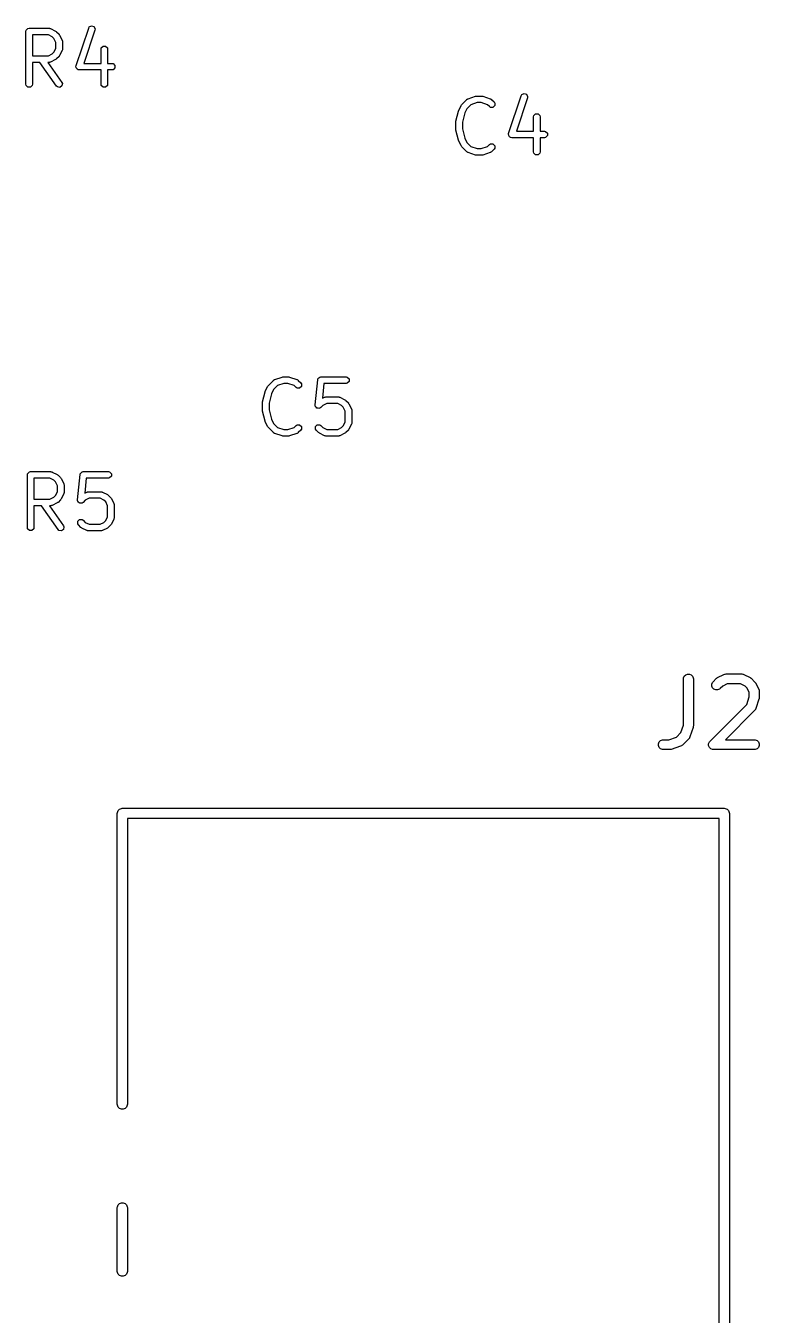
# Model space of a CAD drawing. Header units: inches. Extents: x 2.77 to 6.15, y -3.55 to -1.72.
# Drawn here: x 5.033 to 5.471, y -2.533 to -1.762 of the extents above; entities that cross this region are included whole.
import ezdxf

# ---------------------------------------------------------------- set-up
doc = ezdxf.new("R2010")
doc.units = ezdxf.units.IN
doc.header["$MEASUREMENT"] = 0
doc.layers.add('F.Silkscreen', color=41, linetype='CONTINUOUS', true_color=0xf2eda1)

msp = doc.modelspace()

# ---------------------------------------------------------------- linework, layer by layer
at = {"layer": 'F.Silkscreen', "linetype": 'CONTINUOUS'}
for p, q in [((5.03291, -1.76503), (5.03306, -1.76428)), ((5.03291, -1.79652), (5.03291, -1.76503)), ((5.03306, -1.76428), (5.03413, -1.76321)), ((5.03413, -1.76321), (5.03488, -1.76306)), ((5.03488, -1.76306), (5.04688, -1.76306)), ((5.04688, -1.76306), (5.04698, -1.76308)), ((5.04698, -1.76308), (5.04702, -1.76306)), ((5.04702, -1.76306), (5.04732, -1.76315)), ((5.04732, -1.76315), (5.04763, -1.76321)), ((5.04763, -1.76321), (5.04767, -1.76324)), ((5.04767, -1.76324), (5.04776, -1.76327)), ((5.04776, -1.76327), (5.05076, -1.76477)), ((5.05076, -1.76477), (5.05101, -1.76496)), ((5.05101, -1.76496), (5.05127, -1.76514)), ((5.05127, -1.76514), (5.05277, -1.76664)), ((5.05277, -1.76664), (5.05295, -1.7669)), ((5.06301, -1.7854), (5.07051, -1.76291)), ((5.07424, -1.76415), (5.06761, -1.78406)), ((5.07051, -1.76291), (5.07089, -1.76224)), ((5.07089, -1.76224), (5.07224, -1.76157)), ((5.07224, -1.76157), (5.07367, -1.76204)), ((5.07367, -1.76204), (5.07434, -1.76339)), ((5.07434, -1.76339), (5.07424, -1.76415)), ((5.04642, -1.767), (5.03685, -1.767)), ((5.03685, -1.767), (5.03685, -1.77956)), ((5.04871, -1.76815), (5.04642, -1.767)), ((5.04976, -1.76919), (5.04871, -1.76815)), ((5.05091, -1.77149), (5.04976, -1.76919)), ((5.05091, -1.77506), (5.05091, -1.77149)), ((5.05295, -1.7669), (5.05314, -1.76715)), ((5.05314, -1.76715), (5.05464, -1.77015)), ((5.05464, -1.77015), (5.05467, -1.77024)), ((5.05467, -1.77024), (5.0547, -1.77027)), ((5.0547, -1.77027), (5.05476, -1.77058)), ((5.05476, -1.77058), (5.05484, -1.77089)), ((5.05484, -1.77089), (5.05483, -1.77093)), ((5.05483, -1.77093), (5.05485, -1.77103)), ((5.05485, -1.77103), (5.05485, -1.77553)), ((5.07806, -1.77477), (5.07912, -1.77371)), ((5.07912, -1.77371), (5.08063, -1.77371)), ((5.08063, -1.77371), (5.08169, -1.77477)), ((5.03685, -1.77956), (5.04642, -1.77956)), ((5.04642, -1.77956), (5.04871, -1.77841)), ((5.05076, -1.78179), (5.04776, -1.78329)), ((5.04871, -1.77841), (5.04976, -1.77736)), ((5.04976, -1.77736), (5.05091, -1.77506)), ((5.05101, -1.78159), (5.05076, -1.78179)), ((5.05127, -1.78142), (5.05101, -1.78159)), ((5.05277, -1.77992), (5.05127, -1.78142)), ((5.05295, -1.77966), (5.05277, -1.77992)), ((5.05314, -1.77941), (5.05295, -1.77966)), ((5.05464, -1.77641), (5.05314, -1.77941)), ((5.05467, -1.77631), (5.05464, -1.77641)), ((5.0547, -1.77628), (5.05467, -1.77631)), ((5.05476, -1.77597), (5.0547, -1.77628)), ((5.05484, -1.77567), (5.05476, -1.77597)), ((5.05485, -1.77553), (5.05483, -1.77562)), ((5.05483, -1.77562), (5.05484, -1.77567)), ((5.07791, -1.77553), (5.07806, -1.77477)), ((5.07791, -1.78406), (5.07791, -1.77553)), ((5.08169, -1.77477), (5.08184, -1.77553)), ((5.08184, -1.77553), (5.08184, -1.78406)), ((5.04136, -1.78349), (5.03685, -1.78349)), ((5.03685, -1.78349), (5.03685, -1.79652)), ((5.05127, -1.79765), (5.04136, -1.78349)), ((5.04688, -1.78349), (5.04616, -1.78349)), ((5.04616, -1.78349), (5.05449, -1.7954)), ((5.04698, -1.78348), (5.04688, -1.78349)), ((5.04702, -1.78349), (5.04698, -1.78348)), ((5.04732, -1.78341), (5.04702, -1.78349)), ((5.04763, -1.78335), (5.04732, -1.78341)), ((5.04767, -1.78331), (5.04763, -1.78335)), ((5.04776, -1.78329), (5.04767, -1.78331)), ((5.06291, -1.78617), (5.06301, -1.7854)), ((5.06306, -1.78646), (5.06291, -1.78617)), ((5.06306, -1.78678), (5.06306, -1.78646)), ((5.06338, -1.7871), (5.06306, -1.78678)), ((5.06359, -1.78751), (5.06338, -1.7871)), ((5.0639, -1.78762), (5.06359, -1.78751)), ((5.06412, -1.78784), (5.0639, -1.78762)), ((5.06488, -1.78799), (5.06412, -1.78784)), ((5.07791, -1.78799), (5.06488, -1.78799)), ((5.06761, -1.78406), (5.07791, -1.78406)), ((5.07791, -1.79652), (5.07791, -1.78799)), ((5.08184, -1.78406), (5.08438, -1.78406)), ((5.08438, -1.78799), (5.08184, -1.78799)), ((5.08184, -1.78799), (5.08184, -1.79652)), ((5.08438, -1.78406), (5.08513, -1.78421)), ((5.08513, -1.78784), (5.08438, -1.78799)), ((5.08513, -1.78421), (5.08619, -1.78527)), ((5.08619, -1.78678), (5.08513, -1.78784)), ((5.08619, -1.78527), (5.08619, -1.78678)), ((5.03306, -1.79728), (5.03291, -1.79652)), ((5.03413, -1.79834), (5.03306, -1.79728)), ((5.0367, -1.79728), (5.03563, -1.79834)), ((5.03685, -1.79652), (5.0367, -1.79728)), ((5.05182, -1.79818), (5.05127, -1.79765)), ((5.05454, -1.79758), (5.0533, -1.79845)), ((5.05449, -1.7954), (5.0548, -1.7961)), ((5.0548, -1.7961), (5.05454, -1.79758)), ((5.07806, -1.79728), (5.07791, -1.79652)), ((5.07912, -1.79834), (5.07806, -1.79728)), ((5.08169, -1.79728), (5.08063, -1.79834)), ((5.08184, -1.79652), (5.08169, -1.79728)), ((5.03563, -1.79834), (5.03413, -1.79834)), ((5.0533, -1.79845), (5.05182, -1.79818)), ((5.08063, -1.79834), (5.07912, -1.79834)), ((5.29702, -1.80541), (5.29728, -1.80524)), ((5.29728, -1.80524), (5.29732, -1.80524)), ((5.29732, -1.80524), (5.29741, -1.80519)), ((5.29741, -1.80519), (5.30191, -1.80369)), ((5.30191, -1.80369), (5.30222, -1.80365)), ((5.30222, -1.80365), (5.30253, -1.80359)), ((5.30253, -1.80359), (5.30553, -1.80359)), ((5.30553, -1.80359), (5.30584, -1.80365)), ((5.30584, -1.80365), (5.30615, -1.80369)), ((5.30615, -1.80369), (5.31065, -1.80519)), ((5.31065, -1.80519), (5.31074, -1.80524)), ((5.31074, -1.80524), (5.31078, -1.80524)), ((5.31078, -1.80524), (5.31105, -1.80541)), ((5.32166, -1.82593), (5.32916, -1.80343)), ((5.33289, -1.80468), (5.32626, -1.82458)), ((5.32916, -1.80343), (5.32954, -1.80276)), ((5.32954, -1.80276), (5.33089, -1.80209)), ((5.33089, -1.80209), (5.33232, -1.80257)), ((5.33232, -1.80257), (5.33299, -1.80392)), ((5.33299, -1.80392), (5.33289, -1.80468)), ((5.29012, -1.81858), (5.29162, -1.81258)), ((5.29162, -1.81258), (5.29171, -1.81238)), ((5.29171, -1.81238), (5.29177, -1.81217)), ((5.29177, -1.81217), (5.29327, -1.80917)), ((5.29327, -1.80917), (5.29346, -1.80892)), ((5.29346, -1.80892), (5.29364, -1.80866)), ((5.29364, -1.80866), (5.29664, -1.80566)), ((5.29665, -1.81122), (5.29539, -1.81374)), ((5.29664, -1.80566), (5.29672, -1.80561)), ((5.29909, -1.80877), (5.29665, -1.81122)), ((5.29672, -1.80561), (5.29674, -1.80557)), ((5.29674, -1.80557), (5.29702, -1.80541)), ((5.30285, -1.80752), (5.29909, -1.80877)), ((5.30521, -1.80752), (5.30285, -1.80752)), ((5.30897, -1.80877), (5.30521, -1.80752)), ((5.31014, -1.80995), (5.30897, -1.80877)), ((5.31078, -1.81037), (5.31014, -1.80995)), ((5.31228, -1.81037), (5.31078, -1.81037)), ((5.31105, -1.80541), (5.31132, -1.80557)), ((5.31132, -1.80557), (5.31134, -1.80561)), ((5.31134, -1.80561), (5.31142, -1.80566)), ((5.31142, -1.80566), (5.31292, -1.80716)), ((5.31335, -1.80931), (5.31228, -1.81037)), ((5.31292, -1.80716), (5.31335, -1.8078)), ((5.31335, -1.8078), (5.31335, -1.80931)), ((5.29006, -1.81905), (5.29011, -1.81882)), ((5.29006, -1.82355), (5.29006, -1.81905)), ((5.29011, -1.81882), (5.29012, -1.81858)), ((5.29539, -1.81374), (5.294, -1.81929)), ((5.294, -1.81929), (5.294, -1.82331)), ((5.33656, -1.81605), (5.33671, -1.8153)), ((5.33656, -1.82458), (5.33656, -1.81605)), ((5.33671, -1.8153), (5.33777, -1.81423)), ((5.33777, -1.81423), (5.33928, -1.81423)), ((5.33928, -1.81423), (5.34035, -1.8153)), ((5.34035, -1.8153), (5.34049, -1.81605)), ((5.34049, -1.81605), (5.34049, -1.82458)), ((5.29011, -1.82379), (5.29006, -1.82355)), ((5.29012, -1.82403), (5.29011, -1.82379)), ((5.29162, -1.83003), (5.29012, -1.82403)), ((5.294, -1.82331), (5.29539, -1.82886)), ((5.32156, -1.82669), (5.32166, -1.82593)), ((5.32171, -1.82698), (5.32156, -1.82669)), ((5.32171, -1.82731), (5.32171, -1.82698)), ((5.32203, -1.82763), (5.32171, -1.82731)), ((5.32224, -1.82804), (5.32203, -1.82763)), ((5.32255, -1.82814), (5.32224, -1.82804)), ((5.32277, -1.82837), (5.32255, -1.82814)), ((5.32353, -1.82852), (5.32277, -1.82837)), ((5.32626, -1.82458), (5.33656, -1.82458)), ((5.34049, -1.82458), (5.34303, -1.82458)), ((5.34303, -1.82458), (5.34378, -1.82473)), ((5.34378, -1.82837), (5.34303, -1.82852)), ((5.34378, -1.82473), (5.34484, -1.8258)), ((5.34484, -1.82731), (5.34378, -1.82837)), ((5.34484, -1.8258), (5.34484, -1.82731)), ((5.29171, -1.83022), (5.29162, -1.83003)), ((5.29177, -1.83043), (5.29171, -1.83022)), ((5.29327, -1.83343), (5.29177, -1.83043)), ((5.29346, -1.83368), (5.29327, -1.83343)), ((5.29364, -1.83394), (5.29346, -1.83368)), ((5.29664, -1.83694), (5.29364, -1.83394)), ((5.29539, -1.82886), (5.29665, -1.83138)), ((5.29665, -1.83138), (5.29909, -1.83383)), ((5.29909, -1.83383), (5.30285, -1.83508)), ((5.30285, -1.83508), (5.30521, -1.83508)), ((5.30521, -1.83508), (5.30897, -1.83383)), ((5.30897, -1.83383), (5.31014, -1.83266)), ((5.31014, -1.83266), (5.31078, -1.83223)), ((5.31078, -1.83223), (5.31228, -1.83223)), ((5.31292, -1.83544), (5.31142, -1.83694)), ((5.31228, -1.83223), (5.31335, -1.8333)), ((5.31335, -1.8348), (5.31292, -1.83544)), ((5.31335, -1.8333), (5.31335, -1.8348)), ((5.33656, -1.82852), (5.32353, -1.82852)), ((5.33656, -1.83705), (5.33656, -1.82852)), ((5.34303, -1.82852), (5.34049, -1.82852)), ((5.34049, -1.82852), (5.34049, -1.83705)), ((5.29672, -1.837), (5.29664, -1.83694)), ((5.29674, -1.83704), (5.29672, -1.837)), ((5.29702, -1.83719), (5.29674, -1.83704)), ((5.29728, -1.83737), (5.29702, -1.83719)), ((5.29732, -1.83737), (5.29728, -1.83737)), ((5.29741, -1.83742), (5.29732, -1.83737)), ((5.30191, -1.83892), (5.29741, -1.83742)), ((5.30222, -1.83896), (5.30191, -1.83892)), ((5.30253, -1.83902), (5.30222, -1.83896)), ((5.30553, -1.83902), (5.30253, -1.83902)), ((5.30584, -1.83896), (5.30553, -1.83902)), ((5.30615, -1.83892), (5.30584, -1.83896)), ((5.31065, -1.83742), (5.30615, -1.83892)), ((5.31074, -1.83737), (5.31065, -1.83742)), ((5.31078, -1.83737), (5.31074, -1.83737)), ((5.31105, -1.83719), (5.31078, -1.83737)), ((5.31132, -1.83704), (5.31105, -1.83719)), ((5.31134, -1.837), (5.31132, -1.83704)), ((5.31142, -1.83694), (5.31134, -1.837)), ((5.33671, -1.8378), (5.33656, -1.83705)), ((5.33777, -1.83887), (5.33671, -1.8378)), ((5.33928, -1.83887), (5.33777, -1.83887)), ((5.34035, -1.8378), (5.33928, -1.83887)), ((5.34049, -1.83705), (5.34035, -1.8378)), ((5.17802, -1.97673), (5.18102, -1.97373)), ((5.18102, -1.97373), (5.1811, -1.97367)), ((5.1811, -1.97367), (5.18112, -1.97363)), ((5.18112, -1.97363), (5.1814, -1.97347)), ((5.1814, -1.97347), (5.18166, -1.9733)), ((5.18166, -1.9733), (5.18171, -1.9733)), ((5.18171, -1.9733), (5.18179, -1.97325)), ((5.18179, -1.97325), (5.18629, -1.97175)), ((5.18629, -1.97175), (5.1866, -1.97171)), ((5.1866, -1.97171), (5.18691, -1.97165)), ((5.18691, -1.97165), (5.18991, -1.97165)), ((5.18991, -1.97165), (5.19022, -1.97171)), ((5.19022, -1.97171), (5.19053, -1.97175)), ((5.19053, -1.97175), (5.19503, -1.97325)), ((5.19503, -1.97325), (5.19512, -1.9733)), ((5.19512, -1.9733), (5.19517, -1.9733)), ((5.19517, -1.9733), (5.19543, -1.97347)), ((5.19543, -1.97347), (5.1957, -1.97363)), ((5.1957, -1.97363), (5.19572, -1.97367)), ((5.19572, -1.97367), (5.1958, -1.97373)), ((5.1958, -1.97373), (5.1973, -1.97523)), ((5.20595, -1.98842), (5.20745, -1.97342)), ((5.20745, -1.97342), (5.20759, -1.97296)), ((5.20759, -1.97286), (5.20763, -1.97282)), ((5.20759, -1.97296), (5.20759, -1.97286)), ((5.20763, -1.97282), (5.20768, -1.97269)), ((5.20768, -1.97269), (5.20819, -1.97227)), ((5.20819, -1.97227), (5.20866, -1.9718)), ((5.20866, -1.9718), (5.20879, -1.97177)), ((5.20879, -1.97177), (5.20884, -1.97173)), ((5.20884, -1.97173), (5.20894, -1.97174)), ((5.20894, -1.97174), (5.20941, -1.97165)), ((5.20941, -1.97165), (5.22441, -1.97165)), ((5.22441, -1.97165), (5.22516, -1.9718)), ((5.22516, -1.9718), (5.22623, -1.97286)), ((5.22623, -1.97437), (5.22516, -1.97544)), ((5.22623, -1.97286), (5.22623, -1.97437)), ((5.1745, -1.98664), (5.176, -1.98064)), ((5.176, -1.98064), (5.1761, -1.98044)), ((5.1761, -1.98044), (5.17615, -1.98024)), ((5.17615, -1.98024), (5.17765, -1.97724)), ((5.17765, -1.97724), (5.17785, -1.97699)), ((5.17785, -1.97699), (5.17802, -1.97673)), ((5.17977, -1.9818), (5.17838, -1.98736)), ((5.18103, -1.97928), (5.17977, -1.9818)), ((5.18348, -1.97684), (5.18103, -1.97928)), ((5.18723, -1.97559), (5.18348, -1.97684)), ((5.18959, -1.97559), (5.18723, -1.97559)), ((5.19335, -1.97684), (5.18959, -1.97559)), ((5.19452, -1.97801), (5.19335, -1.97684)), ((5.19516, -1.97844), (5.19452, -1.97801)), ((5.19667, -1.97844), (5.19516, -1.97844)), ((5.19773, -1.97737), (5.19667, -1.97844)), ((5.1973, -1.97523), (5.19773, -1.97586)), ((5.19773, -1.97586), (5.19773, -1.97737)), ((5.21119, -1.97559), (5.2103, -1.98447)), ((5.22441, -1.97559), (5.21119, -1.97559)), ((5.22516, -1.97544), (5.22441, -1.97559)), ((5.17445, -1.98712), (5.17449, -1.98688)), ((5.17445, -1.99162), (5.17445, -1.98712)), ((5.17449, -1.98688), (5.1745, -1.98664)), ((5.17838, -1.98736), (5.17838, -1.99137)), ((5.20603, -1.98918), (5.20595, -1.98842)), ((5.20609, -1.98926), (5.20603, -1.98918)), ((5.20609, -1.98937), (5.20609, -1.98926)), ((5.20656, -1.98984), (5.20609, -1.98937)), ((5.20698, -1.99035), (5.20656, -1.98984)), ((5.20708, -1.99036), (5.20698, -1.99035)), ((5.20716, -1.99043), (5.20708, -1.99036)), ((5.20782, -1.99043), (5.20716, -1.99043)), ((5.20848, -1.9905), (5.20782, -1.99043)), ((5.20856, -1.99043), (5.20848, -1.9905)), ((5.20866, -1.99043), (5.20856, -1.99043)), ((5.2093, -1.99001), (5.20866, -1.99043)), ((5.21058, -1.98873), (5.2093, -1.99001)), ((5.2103, -1.98447), (5.21153, -1.98386)), ((5.21287, -1.98758), (5.21058, -1.98873)), ((5.21153, -1.98386), (5.21162, -1.98383)), ((5.21162, -1.98383), (5.21166, -1.9838)), ((5.21166, -1.9838), (5.21197, -1.98374)), ((5.21197, -1.98374), (5.21227, -1.98365)), ((5.21227, -1.98365), (5.21231, -1.98367)), ((5.21231, -1.98367), (5.21241, -1.98365)), ((5.21241, -1.98365), (5.21991, -1.98365)), ((5.21944, -1.98758), (5.21287, -1.98758)), ((5.22174, -1.98873), (5.21944, -1.98758)), ((5.21991, -1.98365), (5.22001, -1.98367)), ((5.22001, -1.98367), (5.22005, -1.98365)), ((5.22005, -1.98365), (5.22035, -1.98374)), ((5.22035, -1.98374), (5.22066, -1.9838)), ((5.22066, -1.9838), (5.22069, -1.98383)), ((5.22069, -1.98383), (5.22079, -1.98386)), ((5.22079, -1.98386), (5.22379, -1.98536)), ((5.22279, -1.98978), (5.22174, -1.98873)), ((5.22394, -1.99208), (5.22279, -1.98978)), ((5.22379, -1.98536), (5.22404, -1.98555)), ((5.22404, -1.98555), (5.2243, -1.98572)), ((5.2243, -1.98572), (5.2258, -1.98722)), ((5.2258, -1.98722), (5.22598, -1.98749)), ((5.22598, -1.98749), (5.22617, -1.98774)), ((5.22617, -1.98774), (5.22767, -1.99074)), ((5.17449, -1.99185), (5.17445, -1.99162)), ((5.1745, -1.99209), (5.17449, -1.99185)), ((5.176, -1.99809), (5.1745, -1.99209)), ((5.1761, -1.99829), (5.176, -1.99809)), ((5.17838, -1.99137), (5.17977, -1.99693)), ((5.17977, -1.99693), (5.18103, -1.99945)), ((5.22394, -1.99865), (5.22394, -1.99208)), ((5.22767, -1.99074), (5.22769, -1.99083)), ((5.22769, -1.99083), (5.22773, -1.99086)), ((5.22773, -1.99086), (5.22779, -1.99117)), ((5.22779, -1.99117), (5.22787, -1.99148)), ((5.22787, -1.99148), (5.22786, -1.99152)), ((5.22786, -1.99152), (5.22788, -1.99162)), ((5.22788, -1.99162), (5.22788, -1.99911)), ((5.17615, -1.99849), (5.1761, -1.99829)), ((5.17765, -2.00149), (5.17615, -1.99849)), ((5.17785, -2.00174), (5.17765, -2.00149)), ((5.17802, -2.00201), (5.17785, -2.00174)), ((5.18102, -2.00501), (5.17802, -2.00201)), ((5.1811, -2.00506), (5.18102, -2.00501)), ((5.18103, -1.99945), (5.18348, -2.00189)), ((5.18112, -2.0051), (5.1811, -2.00506)), ((5.1814, -2.00526), (5.18112, -2.0051)), ((5.18166, -2.00543), (5.1814, -2.00526)), ((5.18171, -2.00543), (5.18166, -2.00543)), ((5.18179, -2.00548), (5.18171, -2.00543)), ((5.18629, -2.00698), (5.18179, -2.00548)), ((5.18348, -2.00189), (5.18723, -2.00315)), ((5.18723, -2.00315), (5.18959, -2.00315)), ((5.18959, -2.00315), (5.19335, -2.00189)), ((5.19503, -2.00548), (5.19053, -2.00698)), ((5.19335, -2.00189), (5.19452, -2.00072)), ((5.19452, -2.00072), (5.19516, -2.0003)), ((5.19512, -2.00543), (5.19503, -2.00548)), ((5.19517, -2.00543), (5.19512, -2.00543)), ((5.19516, -2.0003), (5.19667, -2.0003)), ((5.19543, -2.00526), (5.19517, -2.00543)), ((5.1957, -2.0051), (5.19543, -2.00526)), ((5.19572, -2.00506), (5.1957, -2.0051)), ((5.1958, -2.00501), (5.19572, -2.00506)), ((5.1973, -2.00351), (5.1958, -2.00501)), ((5.19667, -2.0003), (5.19773, -2.00136)), ((5.19773, -2.00287), (5.1973, -2.00351)), ((5.19773, -2.00136), (5.19773, -2.00287)), ((5.20609, -2.00136), (5.20716, -2.0003)), ((5.20609, -2.00287), (5.20609, -2.00136)), ((5.20652, -2.00351), (5.20609, -2.00287)), ((5.20802, -2.00501), (5.20652, -2.00351)), ((5.20716, -2.0003), (5.20866, -2.0003)), ((5.20828, -2.00518), (5.20802, -2.00501)), ((5.20853, -2.00537), (5.20828, -2.00518)), ((5.21153, -2.00687), (5.20853, -2.00537)), ((5.20866, -2.0003), (5.2093, -2.00072)), ((5.2093, -2.00072), (5.21058, -2.002)), ((5.21058, -2.002), (5.21287, -2.00315)), ((5.21287, -2.00315), (5.21944, -2.00315)), ((5.21944, -2.00315), (5.22174, -2.002)), ((5.22379, -2.00537), (5.22079, -2.00687)), ((5.22174, -2.002), (5.22279, -2.00095)), ((5.22279, -2.00095), (5.22394, -1.99865)), ((5.22404, -2.00518), (5.22379, -2.00537)), ((5.2243, -2.00501), (5.22404, -2.00518)), ((5.2258, -2.00351), (5.2243, -2.00501)), ((5.22598, -2.00324), (5.2258, -2.00351)), ((5.22617, -2.00299), (5.22598, -2.00324)), ((5.22767, -1.99999), (5.22617, -2.00299)), ((5.22769, -1.9999), (5.22767, -1.99999)), ((5.22773, -1.99987), (5.22769, -1.9999)), ((5.22779, -1.99956), (5.22773, -1.99987)), ((5.22787, -1.99925), (5.22779, -1.99956)), ((5.22788, -1.99911), (5.22786, -1.99921)), ((5.22786, -1.99921), (5.22787, -1.99925)), ((5.1866, -2.00702), (5.18629, -2.00698)), ((5.18691, -2.00708), (5.1866, -2.00702)), ((5.18991, -2.00708), (5.18691, -2.00708)), ((5.19022, -2.00702), (5.18991, -2.00708)), ((5.19053, -2.00698), (5.19022, -2.00702)), ((5.21162, -2.0069), (5.21153, -2.00687)), ((5.21166, -2.00693), (5.21162, -2.0069)), ((5.21197, -2.00699), (5.21166, -2.00693)), ((5.21227, -2.00708), (5.21197, -2.00699)), ((5.21231, -2.00706), (5.21227, -2.00708)), ((5.21241, -2.00708), (5.21231, -2.00706)), ((5.21991, -2.00708), (5.21241, -2.00708)), ((5.22001, -2.00706), (5.21991, -2.00708)), ((5.22005, -2.00708), (5.22001, -2.00706)), ((5.22035, -2.00699), (5.22005, -2.00708)), ((5.22066, -2.00693), (5.22035, -2.00699)), ((5.22069, -2.0069), (5.22066, -2.00693)), ((5.22079, -2.00687), (5.22069, -2.0069)), ((5.03399, -2.02957), (5.03505, -2.0285)), ((5.03505, -2.0285), (5.03581, -2.02835)), ((5.03581, -2.02835), (5.04781, -2.02835)), ((5.04781, -2.02835), (5.0479, -2.02837)), ((5.0479, -2.02837), (5.04795, -2.02836)), ((5.04795, -2.02836), (5.04825, -2.02844)), ((5.04825, -2.02844), (5.04856, -2.0285)), ((5.04856, -2.0285), (5.04859, -2.02853)), ((5.04859, -2.02853), (5.04869, -2.02856)), ((5.04869, -2.02856), (5.05169, -2.03006)), ((5.06557, -2.02939), (5.06608, -2.02897)), ((5.06608, -2.02897), (5.06655, -2.0285)), ((5.06655, -2.0285), (5.06669, -2.02847)), ((5.06669, -2.02847), (5.06674, -2.02843)), ((5.06674, -2.02843), (5.06683, -2.02844)), ((5.06683, -2.02844), (5.0673, -2.02835)), ((5.0673, -2.02835), (5.0823, -2.02835)), ((5.0823, -2.02835), (5.08306, -2.0285)), ((5.08306, -2.0285), (5.08412, -2.02957)), ((5.03384, -2.03032), (5.03399, -2.02957)), ((5.03384, -2.06181), (5.03384, -2.03032)), ((5.04734, -2.03229), (5.03778, -2.03229)), ((5.03778, -2.03229), (5.03778, -2.04485)), ((5.04964, -2.03344), (5.04734, -2.03229)), ((5.05069, -2.03448), (5.04964, -2.03344)), ((5.05184, -2.03678), (5.05069, -2.03448)), ((5.05169, -2.03006), (5.05194, -2.03025)), ((5.05184, -2.04035), (5.05184, -2.03678)), ((5.05194, -2.03025), (5.0522, -2.03043)), ((5.0522, -2.03043), (5.0537, -2.03193)), ((5.0537, -2.03193), (5.05387, -2.03219)), ((5.05387, -2.03219), (5.05407, -2.03244)), ((5.05407, -2.03244), (5.05557, -2.03544)), ((5.05557, -2.03544), (5.05559, -2.03553)), ((5.05559, -2.03553), (5.05562, -2.03556)), ((5.05562, -2.03556), (5.05569, -2.03587)), ((5.05569, -2.03587), (5.05577, -2.03618)), ((5.05577, -2.03618), (5.05576, -2.03622)), ((5.05576, -2.03622), (5.05577, -2.03632)), ((5.05577, -2.03632), (5.05577, -2.04082)), ((5.06385, -2.04512), (5.06535, -2.03012)), ((5.06535, -2.03012), (5.06549, -2.02966)), ((5.06549, -2.02957), (5.06553, -2.02952)), ((5.06549, -2.02966), (5.06549, -2.02957)), ((5.06553, -2.02952), (5.06557, -2.02939)), ((5.06909, -2.03229), (5.0682, -2.04117)), ((5.0823, -2.03229), (5.06909, -2.03229)), ((5.08306, -2.03214), (5.0823, -2.03229)), ((5.08412, -2.03107), (5.08306, -2.03214)), ((5.08412, -2.02957), (5.08412, -2.03107)), ((5.04734, -2.04485), (5.04964, -2.0437)), ((5.04964, -2.0437), (5.05069, -2.04265)), ((5.05069, -2.04265), (5.05184, -2.04035)), ((5.05557, -2.0417), (5.05407, -2.0447)), ((5.05559, -2.0416), (5.05557, -2.0417)), ((5.05562, -2.04157), (5.05559, -2.0416)), ((5.05569, -2.04126), (5.05562, -2.04157)), ((5.05577, -2.04096), (5.05569, -2.04126)), ((5.05577, -2.04082), (5.05576, -2.04091)), ((5.05576, -2.04091), (5.05577, -2.04096)), ((5.0682, -2.04117), (5.06942, -2.04056)), ((5.07077, -2.04429), (5.06847, -2.04543)), ((5.06942, -2.04056), (5.06952, -2.04053)), ((5.06952, -2.04053), (5.06955, -2.0405)), ((5.06955, -2.0405), (5.06986, -2.04044)), ((5.06986, -2.04044), (5.07016, -2.04035)), ((5.07016, -2.04035), (5.07021, -2.04037)), ((5.07021, -2.04037), (5.0703, -2.04035)), ((5.0703, -2.04035), (5.0778, -2.04035)), ((5.07734, -2.04429), (5.07077, -2.04429)), ((5.07964, -2.04543), (5.07734, -2.04429)), ((5.0778, -2.04035), (5.0779, -2.04037)), ((5.0779, -2.04037), (5.07794, -2.04035)), ((5.07794, -2.04035), (5.07825, -2.04044)), ((5.07825, -2.04044), (5.07856, -2.0405)), ((5.07856, -2.0405), (5.07859, -2.04053)), ((5.07859, -2.04053), (5.07868, -2.04056)), ((5.07868, -2.04056), (5.08168, -2.04206)), ((5.08168, -2.04206), (5.08193, -2.04225)), ((5.08193, -2.04225), (5.08219, -2.04243)), ((5.08219, -2.04243), (5.08369, -2.04392)), ((5.08369, -2.04392), (5.08387, -2.04419)), ((5.08387, -2.04419), (5.08406, -2.04444)), ((5.08406, -2.04444), (5.08556, -2.04744)), ((5.03778, -2.04485), (5.04734, -2.04485)), ((5.04228, -2.04879), (5.03778, -2.04879)), ((5.03778, -2.04879), (5.03778, -2.06181)), ((5.05219, -2.06294), (5.04228, -2.04879)), ((5.04781, -2.04879), (5.04709, -2.04879)), ((5.04709, -2.04879), (5.05542, -2.06069)), ((5.0479, -2.04877), (5.04781, -2.04879)), ((5.04795, -2.04878), (5.0479, -2.04877)), ((5.04825, -2.0487), (5.04795, -2.04878)), ((5.04856, -2.04864), (5.04825, -2.0487)), ((5.04859, -2.0486), (5.04856, -2.04864)), ((5.04869, -2.04858), (5.04859, -2.0486)), ((5.05169, -2.04708), (5.04869, -2.04858)), ((5.05194, -2.04688), (5.05169, -2.04708)), ((5.0522, -2.04671), (5.05194, -2.04688)), ((5.0537, -2.04521), (5.0522, -2.04671)), ((5.05387, -2.04495), (5.0537, -2.04521)), ((5.05407, -2.0447), (5.05387, -2.04495)), ((5.06392, -2.04589), (5.06385, -2.04512)), ((5.06399, -2.04597), (5.06392, -2.04589)), ((5.06399, -2.04607), (5.06399, -2.04597)), ((5.06445, -2.04654), (5.06399, -2.04607)), ((5.06487, -2.04705), (5.06445, -2.04654)), ((5.06498, -2.04706), (5.06487, -2.04705)), ((5.06505, -2.04714), (5.06498, -2.04706)), ((5.06571, -2.04714), (5.06505, -2.04714)), ((5.06637, -2.0472), (5.06571, -2.04714)), ((5.06645, -2.04714), (5.06637, -2.0472)), ((5.06656, -2.04714), (5.06645, -2.04714)), ((5.0672, -2.04671), (5.06656, -2.04714)), ((5.06847, -2.04543), (5.0672, -2.04671)), ((5.08068, -2.04648), (5.07964, -2.04543)), ((5.08183, -2.04878), (5.08068, -2.04648)), ((5.08183, -2.05535), (5.08183, -2.04878)), ((5.08556, -2.04744), (5.08559, -2.04753)), ((5.08559, -2.04753), (5.08562, -2.04756)), ((5.08562, -2.04756), (5.08568, -2.04787)), ((5.08568, -2.04787), (5.08577, -2.04818)), ((5.08577, -2.04818), (5.08575, -2.04822)), ((5.08575, -2.04822), (5.08577, -2.04832)), ((5.08577, -2.04832), (5.08577, -2.05582)), ((5.06399, -2.05806), (5.06505, -2.057)), ((5.06399, -2.05957), (5.06399, -2.05806)), ((5.06441, -2.06021), (5.06399, -2.05957)), ((5.06505, -2.057), (5.06656, -2.057)), ((5.06656, -2.057), (5.0672, -2.05742)), ((5.0672, -2.05742), (5.06847, -2.0587)), ((5.06847, -2.0587), (5.07077, -2.05985)), ((5.07077, -2.05985), (5.07734, -2.05985)), ((5.07734, -2.05985), (5.07964, -2.0587)), ((5.07964, -2.0587), (5.08068, -2.05765)), ((5.08068, -2.05765), (5.08183, -2.05535)), ((5.08387, -2.05994), (5.08369, -2.06021)), ((5.08406, -2.0597), (5.08387, -2.05994)), ((5.08556, -2.0567), (5.08406, -2.0597)), ((5.08559, -2.0566), (5.08556, -2.0567)), ((5.08562, -2.05657), (5.08559, -2.0566)), ((5.08568, -2.05626), (5.08562, -2.05657)), ((5.08577, -2.05596), (5.08568, -2.05626)), ((5.08577, -2.05582), (5.08575, -2.05591)), ((5.08575, -2.05591), (5.08577, -2.05596)), ((5.03399, -2.06257), (5.03384, -2.06181)), ((5.03505, -2.06363), (5.03399, -2.06257)), ((5.03656, -2.06363), (5.03505, -2.06363)), ((5.03763, -2.06257), (5.03656, -2.06363)), ((5.03778, -2.06181), (5.03763, -2.06257)), ((5.05275, -2.06347), (5.05219, -2.06294)), ((5.05423, -2.06374), (5.05275, -2.06347)), ((5.05547, -2.06287), (5.05423, -2.06374)), ((5.05542, -2.06069), (5.05573, -2.06139)), ((5.05573, -2.06139), (5.05547, -2.06287)), ((5.06591, -2.06171), (5.06441, -2.06021)), ((5.06617, -2.06188), (5.06591, -2.06171)), ((5.06642, -2.06208), (5.06617, -2.06188)), ((5.06942, -2.06358), (5.06642, -2.06208)), ((5.06952, -2.0636), (5.06942, -2.06358)), ((5.06955, -2.06363), (5.06952, -2.0636)), ((5.06986, -2.0637), (5.06955, -2.06363)), ((5.07016, -2.06378), (5.06986, -2.0637)), ((5.07021, -2.06376), (5.07016, -2.06378)), ((5.0703, -2.06378), (5.07021, -2.06376)), ((5.0778, -2.06378), (5.0703, -2.06378)), ((5.0779, -2.06376), (5.0778, -2.06378)), ((5.07794, -2.06378), (5.0779, -2.06376)), ((5.07825, -2.0637), (5.07794, -2.06378)), ((5.07856, -2.06363), (5.07825, -2.0637)), ((5.07859, -2.0636), (5.07856, -2.06363)), ((5.07868, -2.06358), (5.07859, -2.0636)), ((5.08168, -2.06208), (5.07868, -2.06358)), ((5.08193, -2.06188), (5.08168, -2.06208)), ((5.08219, -2.06171), (5.08193, -2.06188)), ((5.08369, -2.06021), (5.08219, -2.06171)), ((5.42621, -2.15234), (5.42626, -2.15177)), ((5.42621, -2.17999), (5.42621, -2.15234)), ((5.42626, -2.15177), (5.42671, -2.1507)), ((5.42671, -2.1507), (5.42752, -2.14989)), ((5.42752, -2.14989), (5.42858, -2.14945)), ((5.42858, -2.14945), (5.42974, -2.14945)), ((5.42974, -2.14945), (5.4308, -2.14989)), ((5.4308, -2.14989), (5.43162, -2.1507)), ((5.43162, -2.1507), (5.43206, -2.15177)), ((5.43206, -2.15177), (5.43211, -2.15234)), ((5.43211, -2.15234), (5.43211, -2.18047)), ((5.44395, -2.15401), (5.44582, -2.15213)), ((5.44582, -2.15213), (5.44605, -2.15195)), ((5.44605, -2.15195), (5.4461, -2.15189)), ((5.4461, -2.15189), (5.44619, -2.15183)), ((5.44619, -2.15183), (5.44627, -2.15176)), ((5.44627, -2.15176), (5.44634, -2.15173)), ((5.44634, -2.15173), (5.44659, -2.15158)), ((5.44659, -2.15158), (5.45034, -2.1497)), ((5.45034, -2.1497), (5.45088, -2.1495)), ((5.45088, -2.1495), (5.45098, -2.14949)), ((5.45098, -2.14949), (5.45108, -2.14945)), ((5.45108, -2.14945), (5.45166, -2.14939)), ((5.45166, -2.14939), (5.46103, -2.14939)), ((5.46103, -2.14939), (5.46161, -2.14945)), ((5.46161, -2.14945), (5.46171, -2.14949)), ((5.46171, -2.14949), (5.46181, -2.1495)), ((5.46181, -2.1495), (5.46235, -2.1497)), ((5.46235, -2.1497), (5.4661, -2.15158)), ((5.4661, -2.15158), (5.46635, -2.15173)), ((5.46635, -2.15173), (5.46642, -2.15176)), ((5.46642, -2.15176), (5.4665, -2.15183)), ((5.4665, -2.15183), (5.46659, -2.15189)), ((5.46659, -2.15189), (5.46664, -2.15195)), ((5.46664, -2.15195), (5.46687, -2.15213)), ((5.46687, -2.15213), (5.46874, -2.15401)), ((5.44314, -2.15552), (5.44358, -2.15445)), ((5.44314, -2.15667), (5.44314, -2.15552)), ((5.44358, -2.15773), (5.44314, -2.15667)), ((5.44358, -2.15445), (5.44395, -2.15401)), ((5.44439, -2.15855), (5.44358, -2.15773)), ((5.44546, -2.15899), (5.44439, -2.15855)), ((5.44661, -2.15899), (5.44546, -2.15899)), ((5.44767, -2.15855), (5.44661, -2.15899)), ((5.44812, -2.15818), (5.44767, -2.15855)), ((5.44966, -2.15665), (5.44812, -2.15818)), ((5.45235, -2.1553), (5.44966, -2.15665)), ((5.46033, -2.1553), (5.45235, -2.1553)), ((5.46303, -2.15665), (5.46033, -2.1553)), ((5.46423, -2.15784), (5.46303, -2.15665)), ((5.46558, -2.16054), (5.46423, -2.15784)), ((5.46874, -2.15401), (5.46893, -2.15423)), ((5.46893, -2.15423), (5.46899, -2.15428)), ((5.46899, -2.15428), (5.46904, -2.15437)), ((5.46904, -2.15437), (5.46911, -2.15445)), ((5.46911, -2.15445), (5.46914, -2.15453)), ((5.46914, -2.15453), (5.4693, -2.15477)), ((5.4693, -2.15477), (5.47117, -2.15852)), ((5.47117, -2.15852), (5.47138, -2.15906)), ((5.47138, -2.15906), (5.47139, -2.15917)), ((5.47139, -2.15917), (5.47143, -2.15927)), ((5.47143, -2.15927), (5.47148, -2.15984)), ((5.47148, -2.15984), (5.47148, -2.16359)), ((5.44207, -2.18963), (5.46407, -2.16762)), ((5.46407, -2.16762), (5.46558, -2.16311)), ((5.46558, -2.16311), (5.46558, -2.16054)), ((5.47133, -2.16453), (5.46946, -2.17015)), ((5.4714, -2.16424), (5.47133, -2.16453)), ((5.47143, -2.16417), (5.4714, -2.16424)), ((5.47144, -2.16406), (5.47143, -2.16417)), ((5.47146, -2.16396), (5.47144, -2.16406)), ((5.47148, -2.16359), (5.47145, -2.16388)), ((5.47145, -2.16388), (5.47146, -2.16396)), ((5.46874, -2.1713), (5.45129, -2.18876)), ((5.46911, -2.17086), (5.46874, -2.1713)), ((5.46915, -2.17076), (5.46911, -2.17086)), ((5.46922, -2.17068), (5.46915, -2.17076)), ((5.46946, -2.17015), (5.46922, -2.17068)), ((5.4247, -2.18449), (5.42621, -2.17999)), ((5.43196, -2.1814), (5.43009, -2.18702)), ((5.43203, -2.18111), (5.43196, -2.1814)), ((5.43206, -2.18104), (5.43203, -2.18111)), ((5.43207, -2.18094), (5.43206, -2.18104)), ((5.43209, -2.18083), (5.43207, -2.18094)), ((5.43211, -2.18047), (5.43208, -2.18076)), ((5.43208, -2.18076), (5.43209, -2.18083)), ((5.41127, -2.19114), (5.41171, -2.19007)), ((5.41171, -2.19007), (5.41252, -2.18926)), ((5.41252, -2.18926), (5.41359, -2.18882)), ((5.41359, -2.18882), (5.41416, -2.18876)), ((5.41416, -2.18876), (5.41743, -2.18876)), ((5.41743, -2.18876), (5.42194, -2.18726)), ((5.42194, -2.18726), (5.4247, -2.18449)), ((5.42937, -2.18818), (5.42562, -2.19193)), ((5.42974, -2.18773), (5.42937, -2.18818)), ((5.42978, -2.18763), (5.42974, -2.18773)), ((5.42985, -2.18755), (5.42978, -2.18763)), ((5.43009, -2.18702), (5.42985, -2.18755)), ((5.44126, -2.19114), (5.4417, -2.19007)), ((5.4417, -2.19007), (5.44207, -2.18963)), ((5.45129, -2.18876), (5.46853, -2.18876)), ((5.46853, -2.18876), (5.46911, -2.18882)), ((5.46911, -2.18882), (5.47017, -2.18926)), ((5.47017, -2.18926), (5.47099, -2.19007)), ((5.47099, -2.19007), (5.47143, -2.19114)), ((5.41127, -2.19229), (5.41127, -2.19114)), ((5.41171, -2.19335), (5.41127, -2.19229)), ((5.41252, -2.19417), (5.41171, -2.19335)), ((5.41359, -2.19461), (5.41252, -2.19417)), ((5.41416, -2.19467), (5.41359, -2.19461)), ((5.41791, -2.19467), (5.41416, -2.19467)), ((5.4182, -2.19464), (5.41791, -2.19467)), ((5.41828, -2.19464), (5.4182, -2.19464)), ((5.41838, -2.19462), (5.41828, -2.19464)), ((5.41849, -2.19461), (5.41838, -2.19462)), ((5.41856, -2.19458), (5.41849, -2.19461)), ((5.41885, -2.19452), (5.41856, -2.19458)), ((5.42447, -2.19264), (5.41885, -2.19452)), ((5.425, -2.1924), (5.42447, -2.19264)), ((5.42508, -2.19234), (5.425, -2.1924)), ((5.42518, -2.19229), (5.42508, -2.19234)), ((5.42562, -2.19193), (5.42518, -2.19229)), ((5.44126, -2.19229), (5.44126, -2.19114)), ((5.4417, -2.19335), (5.44126, -2.19229)), ((5.44252, -2.19417), (5.4417, -2.19335)), ((5.44358, -2.19461), (5.44252, -2.19417)), ((5.44416, -2.19467), (5.44358, -2.19461)), ((5.46853, -2.19467), (5.44416, -2.19467)), ((5.46911, -2.19461), (5.46853, -2.19467)), ((5.47017, -2.19417), (5.46911, -2.19461)), ((5.47099, -2.19335), (5.47017, -2.19417)), ((5.47143, -2.19229), (5.47099, -2.19335)), ((5.47143, -2.19114), (5.47143, -2.19229)), ((5.08763, -2.2328), (5.08769, -2.23221)), ((5.08763, -2.40685), (5.08763, -2.2328)), ((5.08769, -2.23221), (5.08814, -2.23113)), ((5.08814, -2.23113), (5.08896, -2.2303)), ((5.08896, -2.2303), (5.09004, -2.22985)), ((5.09004, -2.22985), (5.09063, -2.2298)), ((5.09063, -2.2298), (5.45063, -2.2298)), ((5.44763, -2.2358), (5.09363, -2.2358)), ((5.09363, -2.2358), (5.09363, -2.40685)), ((5.44763, -3.3398), (5.44763, -2.2358)), ((5.45063, -2.2298), (5.45122, -2.22985)), ((5.45122, -2.22985), (5.4523, -2.2303)), ((5.4523, -2.2303), (5.45312, -2.23113)), ((5.45312, -2.23113), (5.45357, -2.23221)), ((5.45357, -2.23221), (5.45363, -2.2328)), ((5.45363, -2.2328), (5.45363, -3.3428)), ((5.08769, -2.40744), (5.08763, -2.40685)), ((5.09363, -2.40685), (5.09357, -2.40744)), ((5.08814, -2.40852), (5.08769, -2.40744)), ((5.08896, -2.40934), (5.08814, -2.40852)), ((5.09004, -2.40979), (5.08896, -2.40934)), ((5.09122, -2.40979), (5.09004, -2.40979)), ((5.0923, -2.40934), (5.09122, -2.40979)), ((5.09312, -2.40852), (5.0923, -2.40934)), ((5.09357, -2.40744), (5.09312, -2.40852)), ((5.08763, -2.46874), (5.08769, -2.46816)), ((5.08763, -2.50685), (5.08763, -2.46874)), ((5.08769, -2.46816), (5.08814, -2.46707)), ((5.08814, -2.46707), (5.08896, -2.46625)), ((5.08896, -2.46625), (5.09004, -2.4658)), ((5.09004, -2.4658), (5.09122, -2.4658)), ((5.09122, -2.4658), (5.0923, -2.46625)), ((5.0923, -2.46625), (5.09312, -2.46707)), ((5.09312, -2.46707), (5.09357, -2.46816)), ((5.09357, -2.46816), (5.09363, -2.46874)), ((5.09363, -2.46874), (5.09363, -2.50685)), ((5.08769, -2.50744), (5.08763, -2.50685)), ((5.08814, -2.50852), (5.08769, -2.50744)), ((5.09357, -2.50744), (5.09312, -2.50852)), ((5.09363, -2.50685), (5.09357, -2.50744)), ((5.08896, -2.50934), (5.08814, -2.50852)), ((5.09004, -2.50979), (5.08896, -2.50934)), ((5.09122, -2.50979), (5.09004, -2.50979)), ((5.0923, -2.50934), (5.09122, -2.50979)), ((5.09312, -2.50852), (5.0923, -2.50934))]:
    msp.add_line(p, q, dxfattribs=at)

doc.saveas('drawing.dxf')
